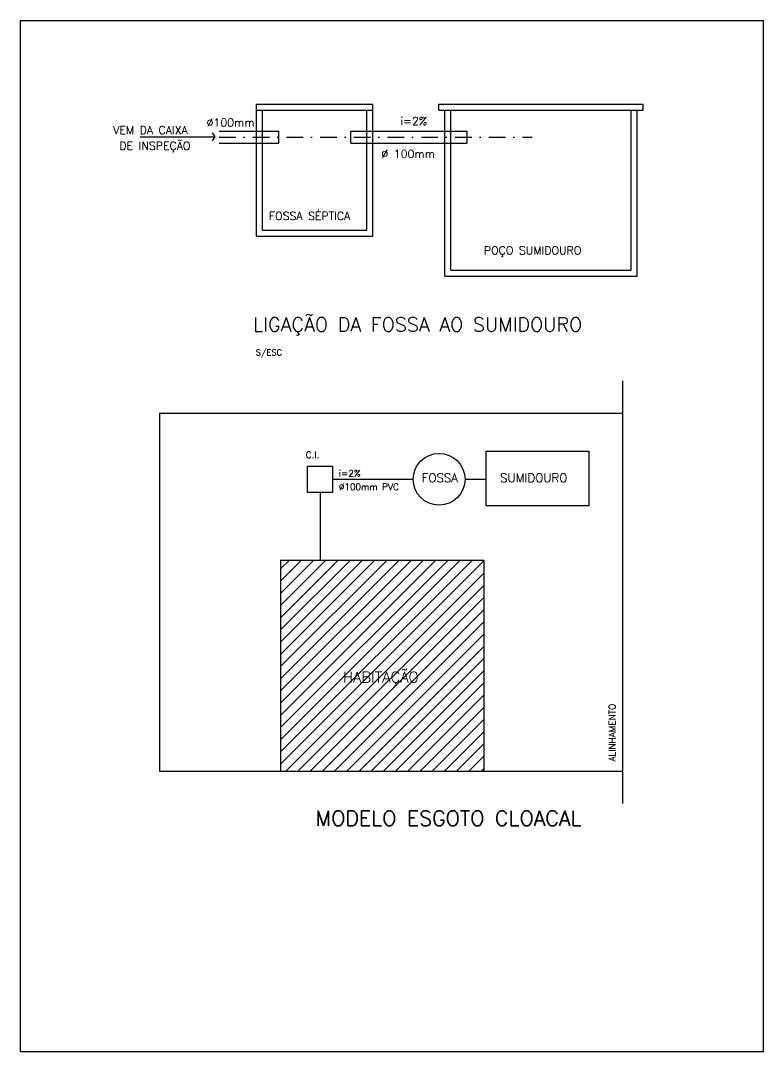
# Model space of a CAD drawing. Extents: x -2132 to -1330, y 3465 to 3713.
# Drawn here: x -2131.9 to -1953.5, y 3465.2 to 3713 of the extents above; entities that cross this region are included whole.
import ezdxf
from ezdxf.enums import TextEntityAlignment as Align

# ---------------------------------------------------------------- set-up
doc = ezdxf.new("R2010")
doc.units = 0
doc.header["$LTSCALE"] = 8
doc.header["$MEASUREMENT"] = 0
doc.linetypes.add('DASHDOT', pattern=[1, 0.5, -0.25, 0, -0.25])
doc.layers.get('0').update_dxf_attribs({"linetype": 'CONTINUOUS'})
for name, color, linetype in [('EIXOS', 4, 'DASHDOT'), ('ESPEC', 2, 'CONTINUOUS'), ('HACHURA', 13, 'CONTINUOUS'), ('LINHAS', 7, 'CONTINUOUS'), ('PAREDE', 6, 'CONTINUOUS'), ('REG120-160', 4, 'CONTINUOUS'), ('REG60-100', 7, 'CONTINUOUS')]:
    doc.layers.add(name, color=color, linetype=linetype)
doc.styles.add('REGUA100', font='simplex.shx')
doc.styles.add('REGUA140', font='simplex.shx')
doc.styles.add('REGUA60', font='simplex.shx')
doc.styles.add('REGUA80', font='simplex.shx')

# ---------------------------------------------------------------- blocks, each defined once
blk = doc.blocks.new('INDSETA')
at = {"color": 4, "linetype": 'ByBlock'}
for p, q in [((1.24, 2), (0, 0)), ((0, 0), (1.24, -2))]:
    blk.add_line(p, q, dxfattribs=at)

msp = doc.modelspace()

# ---------------------------------------------------------------- hatches: boundary and pattern name
at = {"layer": 'HACHURA'}
h = msp.add_hatch(dxfattribs=at)
h.set_pattern_fill('_U', color=256, scale=2.0736, angle=45, style=0, pattern_type=0)
h.set_pattern_definition([(45, (-2019.6515, 3150.0709), (-1.466257, 1.466257), [])])
h.paths.add_polyline_path([(-2020.668, 3583.281), (-2069.51, 3583.281), (-2069.51, 3532.562), (-2020.668, 3532.562)])

# ---------------------------------------------------------------- linework, layer by layer
at = {"layer": 'EIXOS'}
msp.add_line((-2084.268, 3684.922), (-2009.062, 3684.922), dxfattribs=at)
at = {"layer": 'ESPEC'}
msp.add_line((-2103.237, 3685.021), (-2085.303, 3685.021), dxfattribs=at)
at = {"layer": 'LINHAS'}
for p, q in [((-2075.234, 3692.898), (-2047.321, 3692.898)), ((-2075.234, 3661.136), (-2075.234, 3692.898)), ((-2047.321, 3661.136), (-2047.321, 3692.898)), ((-2031.434, 3692.898), (-1982.346, 3692.898)), ((-2031.434, 3691.455), (-2031.434, 3692.898)), ((-1982.346, 3691.455), (-1982.346, 3692.898)), ((-2075.234, 3691.455), (-2047.321, 3691.455)), ((-2073.79, 3662.58), (-2073.79, 3691.455)), ((-2048.765, 3662.58), (-2048.765, 3691.455)), ((-2031.434, 3691.455), (-1982.346, 3691.455)), ((-2029.99, 3651.511), (-2029.99, 3691.455)), ((-2028.546, 3652.955), (-2028.546, 3691.455)), ((-1985.234, 3652.955), (-1985.234, 3691.455)), ((-1983.79, 3651.511), (-1983.79, 3691.455)), ((-2084.268, 3686.366), (-2069.94, 3686.366)), ((-2069.94, 3683.478), (-2069.94, 3686.366)), ((-2052.615, 3683.478), (-2052.615, 3686.366)), ((-2052.615, 3686.366), (-2024.696, 3686.366)), ((-2024.696, 3683.478), (-2024.696, 3686.366)), ((-2084.268, 3683.478), (-2069.94, 3683.478)), ((-2052.615, 3683.478), (-2024.696, 3683.478)), ((-2073.79, 3662.58), (-2048.765, 3662.58)), ((-2075.234, 3661.136), (-2047.321, 3661.136)), ((-2028.546, 3652.955), (-1985.234, 3652.955)), ((-2029.99, 3651.511), (-1983.79, 3651.511)), ((-1987.326, 3626.346), (-1987.326, 3524.791)), ((-2098.589, 3618.574), (-1987.326, 3618.574)), ((-2098.589, 3618.574), (-2098.589, 3532.562)), ((-2098.589, 3532.562), (-1987.326, 3532.562))]:
    msp.add_line(p, q, dxfattribs=at)
at = {"layer": 'LINHAS', "color": 4}
for p, q in [((-2056.898, 3602.703), (-2037.622, 3602.703)), ((-2025.181, 3602.703), (-2020.134, 3602.703)), ((-2060.008, 3599.593), (-2060.008, 3583.281))]:
    msp.add_line(p, q, dxfattribs=at)
at = {"layer": 'LINHAS', "color": 3}
for points in [[(-2020.134, 3609.442), (-1995.399, 3609.442), (-1995.399, 3596.292), (-2020.134, 3596.292)], [(-2063.119, 3599.593), (-2056.898, 3599.593), (-2056.898, 3605.813), (-2063.119, 3605.813)]]:
    msp.add_lwpolyline(points, close=True, dxfattribs=at)
msp.add_circle((-2031.401, 3602.703), 6.221, dxfattribs=at)
at = {"layer": 'PAREDE'}
for p, q in [((-2131.933, 3712.967), (-1953.503, 3712.967)), ((-2131.933, 3465.168), (-2131.933, 3712.967)), ((-1953.503, 3465.168), (-1953.503, 3712.967)), ((-2131.933, 3465.168), (-1953.503, 3465.168))]:
    msp.add_line(p, q, dxfattribs=at)
at = {"layer": 'PAREDE', "color": 5}
for p, q in [((-2069.51, 3583.281), (-2020.668, 3583.281)), ((-2069.51, 3583.281), (-2069.51, 3532.562)), ((-2020.668, 3583.281), (-2020.668, 3532.562)), ((-2069.51, 3532.562), (-2020.668, 3532.562))]:
    msp.add_line(p, q, dxfattribs=at)

# ---------------------------------------------------------------- block references
at = {"layer": 'ESPEC', "xscale": -0.4812500000000001, "yscale": 0.4812500000000001, "zscale": 0.4812500000000001}
msp.add_blockref('INDSETA', (-2085.303, 3685.021), dxfattribs=at)

# ---------------------------------------------------------------- texts
at = {"layer": 'ESPEC'}
for s, height, style, p in [('i=2%', 1.925, 'REGUA80', (-2040.718, 3688.801)), ('VEM DA CAIXA', 1.925, 'REGUA80', (-2109.696, 3686.655)), ('%%C100mm', 1.925, 'REGUA80', (-2087.264, 3688.447)), ('DE INSPEÇÃO', 1.925, 'REGUA80', (-2108.21, 3682.872)), ('%%C 100mm', 1.925, 'REGUA80', (-2045.258, 3680.942)), ('FOSSA SÉPTICA', 1.925, 'REGUA80', (-2072.292, 3666.01)), ('POÇO SUMIDOURO', 1.925, 'REGUA80', (-2020.651, 3657.724)), ('S/ESC', 1.4438, 'REGUA60', (-2075.446, 3633.2))]:
    msp.add_text(s, height=height, dxfattribs=dict(at, style=style)).set_placement(p, align=Align.MIDDLE_LEFT)
at = {"layer": 'REG120-160', "style": 'REGUA140'}
for s, height, p in [('LIGAÇÃO DA FOSSA AO SUMIDOURO', 3.36875, (-2076.113, 3638.231)), ('MODELO ESGOTO CLOACAL', 3.6288, (-2061.079, 3519.402))]:
    msp.add_text(s, height=height, dxfattribs=at).set_placement(p)
at = {"layer": 'REG60-100'}
for s, height, style, p in [('C.I.', 1.5552, 'REGUA60', (-2063.431, 3607.797)), ('i=2%', 1.5552, 'REGUA60', (-2055.478, 3603.355)), ('FOSSA', 2.0736, 'REGUA80', (-2035.585, 3602.013)), ('SUMIDOURO', 2.0736, 'REGUA80', (-2016.757, 3602.013)), ('%%C100mm PVC', 1.5552, 'REGUA60', (-2055.478, 3600.125)), ('HABITAÇÃO', 2.592, 'REGUA100', (-2054.518, 3553.857))]:
    msp.add_text(s, height=height, dxfattribs=dict(at, style=style)).set_placement(p)
at = {"layer": 'REG60-100', "style": 'REGUA60'}
msp.add_text('ALINHAMENTO', height=1.5552, rotation=90, dxfattribs=at).set_placement((-1989.042, 3534.865))

doc.saveas('drawing.dxf')
